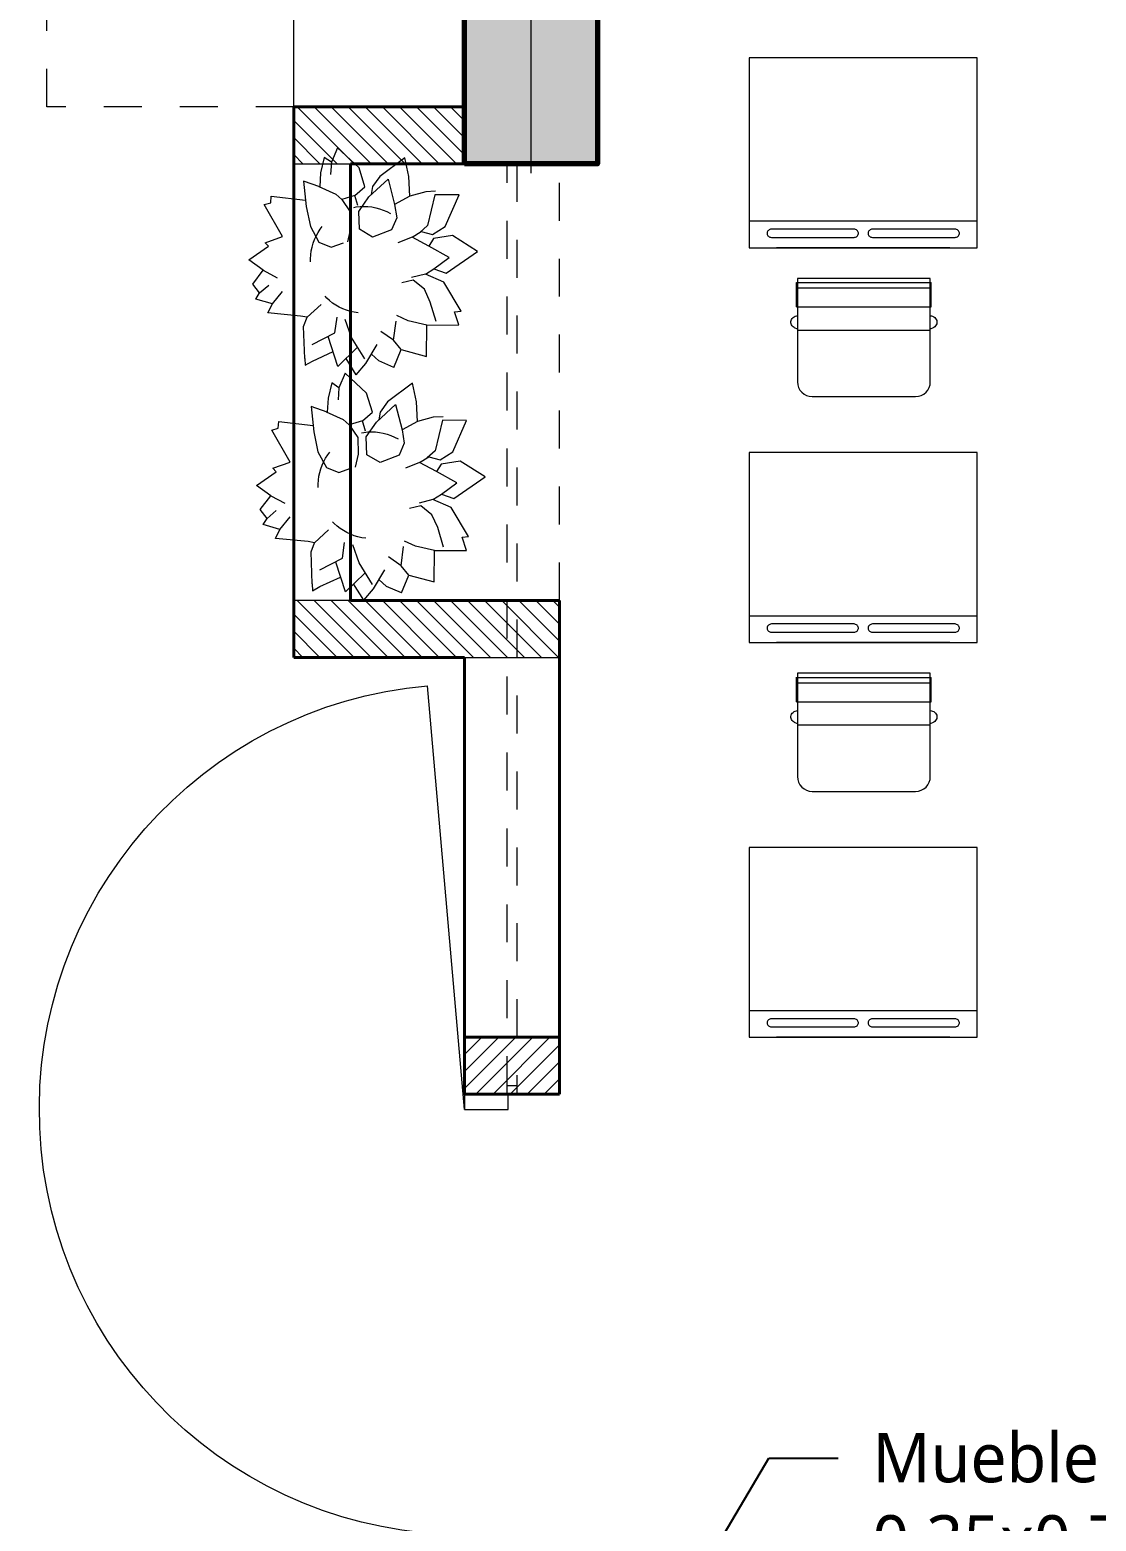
# Model space of a CAD drawing. Header units: metres. Extents: x 28 to 239, y -1 to 113.
# Drawn here: x 121.896 to 124.705, y 69.763 to 73.69 of the extents above; entities that cross this region are included whole.
import ezdxf
from ezdxf import colors
from ezdxf.entities.mleader import LeaderData, LeaderLine
from ezdxf.math import Vec2, Vec3

# ---------------------------------------------------------------- set-up
doc = ezdxf.new("R2010")
doc.units = ezdxf.units.M
doc.linetypes.add('DASHED2', pattern=[0.375, 0.25, -0.125])
for name, color, linetype, lineweight in [('COLUMNAS 50', 32, 'Continuous', 70), ('COLUMNETASSS', 211, 'Continuous', 20), ('Cotas varias El', 253, 'Continuous', 13), ('Equipamiento SR', 23, 'Continuous', 0), ('GRAFO 0 BLANCO', 7, 'Continuous', 0), ('GRAFO01', 7, 'Continuous', 0), ('letras sr', 7, 'Continuous', 5), ('muro bajo', 191, 'Continuous', 40), ('Puertas El', 21, 'Continuous', 15), ('Vanos', 140, 'Continuous', 5)]:
    doc.layers.add(name, color=color, linetype=linetype, lineweight=lineweight)
doc.layers.add('Mobiliario', color=7, linetype='Continuous', lineweight=0, true_color=0x7f7f7f)
doc.styles.add('Generales', font='trebuc.ttf', dxfattribs={"height": 0.1})

# ---------------------------------------------------------------- blocks, each defined once
blk = doc.blocks.new('A$C5A0F33B4')
at = {"layer": 'Puertas El', "linetype": 'Continuous'}
blk.add_line((1.12, 1.16), (1.2176, 2.2757), dxfattribs=at)
at = {"layer": 'Puertas El', "linetype": 'ByBlock'}
for p, q in [((1.005, 1.16), (1.005, 1.2)), ((1.005, 1.2), (1.12, 1.2)), ((1.12, 1.2), (1.005, 1.2)), ((1.12, 1.2), (1.12, 1.16)), ((1.12, 1.16), (1.005, 1.16)), ((1.005, 0), (1.005, 0.04)), ((1.005, 0.04), (1.12, 0.04)), ((1.12, 0.04), (1.12, 0)), ((1.12, 0), (1.005, 0)), ((1.12, 0), (1.005, 0)), ((1.12, 0), (1.005, 0))]:
    blk.add_line(p, q, dxfattribs=at)
blk.add_arc((1.12, 1.16), 1.12, 270, 85, dxfattribs=at)
blk = doc.blocks.new('Columna 1.10 x0.30')
at = {"true_color": 0xc7c8ca}
h = blk.add_hatch(color=9, dxfattribs=at)
h.dxf.hatch_style = 1
h.paths.add_polyline_path([(-234.8493, 113.8066), (-235.9493, 113.8066), (-235.9493, 113.4566), (-234.8493, 113.4566)])
h.paths.add_polyline_path([(-235.3906, 113.6316, -1), (-235.408, 113.6316, -1)], flags=16)
at = {"layer": 'COLUMNAS 50', "color": 1, "linetype": 'Continuous', "lineweight": 5}
for p, q in [((-235.3993, 113.8732), (-235.3993, 113.6932)), ((-235.9743, 113.6316), (-235.4443, 113.6316)), ((-234.8243, 113.6316), (-235.3543, 113.6316)), ((-235.3993, 113.5616), (-235.3993, 113.3816))]:
    blk.add_line(p, q, dxfattribs=at)
at = {"layer": 'COLUMNAS 50', "linetype": 'Continuous'}
blk.add_lwpolyline([(-235.9493, 113.4566), (-234.8493, 113.4566), (-234.8493, 113.8066), (-235.9493, 113.8066)], close=True, dxfattribs=at)
at = {"layer": 'COLUMNAS 50', "color": 1, "linetype": 'Continuous', "lineweight": 5}
blk.add_circle((-235.3993, 113.6316), 0.00871, dxfattribs=at)
blk.add_point((-235.3993, 113.6316), dxfattribs=at)
blk = doc.blocks.new('A$C4CA21B86')
at = {"layer": 'GRAFO01', "color": 251, "linetype": 'DASHED2', "lineweight": 9, "ltscale": 0.1}
for p, q in [((0.3198, 0.5977), (0.2943, 0.5682)), ((0.3198, 0.5977), (0.3462, 0.5551)), ((0.2206, 0.5784), (0.2008, 0.5316)), ((0.2206, 0.5784), (0.2601, 0.5614)), ((0.2601, 0.5614), (0.2795, 0.5434)), ((0.2943, 0.5682), (0.2645, 0.5182)), ((0.2967, 0.5564), (0.3321, 0.4995)), ((0.3679, 0.5763), (0.3168, 0.5265)), ((0.3679, 0.5763), (0.3932, 0.4975)), ((0.435, 0.5618), (0.3805, 0.5371)), ((0.4544, 0.573), (0.435, 0.5618)), ((0.4553, 0.5552), (0.4544, 0.573)), ((0.4553, 0.5552), (0.4585, 0.4705)), ((0.1342, 0.5496), (0.1337, 0.467)), ((0.2008, 0.5316), (0.1342, 0.5496)), ((0.2008, 0.5316), (0.2212, 0.507)), ((0.4355, 0.518), (0.3759, 0.4874)), ((0.2212, 0.507), (0.2147, 0.4566)), ((0.2212, 0.507), (0.2545, 0.4841)), ((0.3321, 0.4995), (0.3483, 0.4523)), ((0.3759, 0.4874), (0.3701, 0.4463)), ((0.0608, 0.4322), (0.0433, 0.4303)), ((0.1337, 0.467), (0.0492, 0.4669)), ((0.0492, 0.4669), (0.0608, 0.4322)), ((0.1092, 0.4579), (0.1248, 0.4067)), ((0.1335, 0.467), (0.183, 0.4555)), ((0.183, 0.4555), (0.2123, 0.4422)), ((0.4492, 0.4466), (0.4123, 0.4126)), ((0.4585, 0.4705), (0.4492, 0.4466)), ((0.4492, 0.4466), (0.4664, 0.4434)), ((0.4664, 0.4434), (0.5525, 0.4351)), ((0.5525, 0.4351), (0.5404, 0.4114)), ((0.0433, 0.4303), (0.0891, 0.3537)), ((0.1248, 0.4067), (0.1399, 0.3728)), ((0.5404, 0.4114), (0.5135, 0.3788)), ((0.5404, 0.4114), (0.5842, 0.3988)), ((0.5842, 0.3988), (0.5743, 0.3826)), ((0.0891, 0.3537), (0.1375, 0.3327)), ((0.1399, 0.3728), (0.1693, 0.349)), ((0.1693, 0.349), (0.1991, 0.3561)), ((0.5743, 0.3826), (0.55, 0.362)), ((0.5923, 0.3592), (0.5646, 0.3229)), ((0.5743, 0.3826), (0.5923, 0.3592)), ((0.0824, 0.3301), (0, 0.2732)), ((0.1151, 0.3189), (0.0744, 0.289)), ((0.1151, 0.3189), (0.0824, 0.3301)), ((0.1375, 0.3327), (0.1151, 0.3189)), ((0.1375, 0.3327), (0.1736, 0.342)), ((0.5646, 0.3229), (0.5275, 0.3423)), ((0.5646, 0.3229), (0.6024, 0.2956)), ((0.0744, 0.289), (0.128, 0.2591)), ((0.6024, 0.2956), (0.5502, 0.2595)), ((0, 0.2732), (0.0656, 0.2316)), ((0.0656, 0.2316), (0.1157, 0.2393)), ((0.1157, 0.2393), (0.128, 0.2591)), ((0.128, 0.2591), (0.1725, 0.2355)), ((0.1725, 0.2355), (0.2098, 0.2504)), ((0.3344, 0.2132), (0.3421, 0.2475)), ((0.3855, 0.2619), (0.3535, 0.2504)), ((0.4181, 0.2487), (0.3855, 0.2619)), ((0.4402, 0.2075), (0.4181, 0.2487)), ((0.5593, 0.2504), (0.5134, 0.2343)), ((0.5502, 0.2595), (0.5593, 0.2504)), ((0.0852, 0.2075), (0.0486, 0.1244)), ((0.1187, 0.2282), (0.0852, 0.2075)), ((0.1124, 0.1241), (0.1317, 0.2048)), ((0.1484, 0.2207), (0.1187, 0.2282)), ((0.1317, 0.2048), (0.1524, 0.2232)), ((0.1725, 0.2355), (0.1484, 0.2207)), ((0.213, 0.1848), (0.2263, 0.2162)), ((0.2263, 0.2162), (0.2768, 0.2352)), ((0.2768, 0.2352), (0.3111, 0.215)), ((0.3111, 0.215), (0.3129, 0.168)), ((0.3356, 0.1692), (0.3344, 0.2132)), ((0.4511, 0.1546), (0.4402, 0.2075)), ((0.5134, 0.2343), (0.5617, 0.1499)), ((0.2184, 0.1494), (0.213, 0.1848)), ((0.3129, 0.168), (0.2864, 0.1294)), ((0.3578, 0.1363), (0.3356, 0.1692)), ((0.0486, 0.1244), (0.1124, 0.1241)), ((0.1365, 0.1159), (0.1781, 0.1274)), ((0.1781, 0.1274), (0.2184, 0.1494)), ((0.1781, 0.1274), (0.1811, 0.0755)), ((0.2356, 0.0825), (0.2184, 0.1494)), ((0.2864, 0.1294), (0.2356, 0.0825)), ((0.2763, 0.1025), (0.2798, 0.1229)), ((0.3228, 0.1259), (0.2968, 0.1027)), ((0.3149, 0.1524), (0.3228, 0.1259)), ((0.3228, 0.1259), (0.3578, 0.1363)), ((0.3737, 0.122), (0.3578, 0.1363)), ((0.4182, 0.1021), (0.3737, 0.122)), ((0.4582, 0.088), (0.4511, 0.1546)), ((0.5435, 0.1276), (0.4529, 0.1378)), ((0.5449, 0.145), (0.5435, 0.1276)), ((0.5617, 0.1499), (0.5449, 0.145)), ((0.1104, 0.1147), (0.1365, 0.1159)), ((0.2574, 0.0758), (0.2763, 0.1025)), ((0.2968, 0.1027), (0.3122, 0.0528)), ((0.4134, 0.0661), (0.4158, 0.1031)), ((0.4158, 0.1031), (0.4582, 0.088)), ((0.1811, 0.0755), (0.1912, 0.0267)), ((0.1912, 0.0267), (0.2574, 0.0758)), ((0.3122, 0.0528), (0.3685, 0)), ((0.3851, 0.0386), (0.3871, 0.0702)), ((0.404, 0.0255), (0.4134, 0.0661)), ((0.3685, 0), (0.3851, 0.0386)), ((0.3851, 0.0386), (0.404, 0.0255))]:
    blk.add_line(p, q, dxfattribs=at)
at = {"layer": 'GRAFO01', "color": 251, "linetype": 'DASHED2', "lineweight": 9, "ltscale": 0.1, "extrusion": (0, 0, -1)}
blk.add_ellipse((0.2992, 0.2952), major_axis=(0.0994, 0.0994), ratio=1, start_param=-0.678369, end_param=2.877304, dxfattribs=at)
blk = doc.blocks.new('A$C3A47622C')
at = {"layer": 'Mobiliario', "linetype": 'Continuous'}
for p, q in [((0.0251, 0.3696), (0.0111, 0.3696)), ((0.0111, 0.015), (0.0111, 0.3696)), ((0.0752, 0.3696), (0.0251, 0.3696)), ((0.0251, 0.015), (0.0251, 0.3696)), ((0.0752, 0.015), (0.0752, 0.3696)), ((0.0983, 0.3673), (0.0987, 0.37)), ((0.0987, 0.37), (0.0997, 0.3732)), ((0.0997, 0.3732), (0.1012, 0.3762)), ((0.1012, 0.3762), (0.1031, 0.3788)), ((0.1031, 0.3788), (0.1053, 0.381)), ((0.1053, 0.381), (0.1079, 0.3828)), ((0.1079, 0.3828), (0.1107, 0.384)), ((0.1107, 0.384), (0.1136, 0.3846)), ((0.1136, 0.3846), (0.1165, 0.3846)), ((0.1165, 0.3846), (0.1194, 0.384)), ((0.1194, 0.384), (0.1222, 0.3828)), ((0.1222, 0.3828), (0.1248, 0.381)), ((0.1248, 0.381), (0.127, 0.3788)), ((0.127, 0.3788), (0.1289, 0.3762)), ((0.1289, 0.3762), (0.1297, 0.3747)), ((0.1297, 0.3747), (0.1333, 0.3673)), ((0.0752, 0.015), (0.0108, 0.015)), ((0.0987, 0.0146), (0.0983, 0.0173)), ((0.0997, 0.0113), (0.0987, 0.0146)), ((0.1012, 0.0084), (0.0997, 0.0113)), ((0.1031, 0.0057), (0.1012, 0.0084)), ((0.1053, 0.0035), (0.1031, 0.0057)), ((0.1079, 0.0018), (0.1053, 0.0035)), ((0.1107, 0.0006), (0.1079, 0.0018)), ((0.1136, 0), (0.1107, 0.0006)), ((0.1165, 0), (0.1136, 0)), ((0.1194, 0.0006), (0.1165, 0)), ((0.1222, 0.0018), (0.1194, 0.0006)), ((0.1248, 0.0035), (0.1222, 0.0018)), ((0.127, 0.0057), (0.1248, 0.0035)), ((0.1289, 0.0084), (0.127, 0.0057)), ((0.1297, 0.0099), (0.1289, 0.0084)), ((0.1333, 0.0173), (0.1297, 0.0099))]:
    blk.add_line(p, q, dxfattribs=at)
at = {"layer": 'Mobiliario'}
blk.add_line((0.1361, 0.0173), (0.1361, 0.3673), dxfattribs=at)
at = {"layer": 'Mobiliario', "linetype": 'Continuous'}
blk.add_lwpolyline([(0, 0.0173), (0.2722, 0.0173, 0.414214), (0.3111, 0.0562), (0.3111, 0.3284, 0.414214), (0.2722, 0.3673), (0, 0.3673), (0, 0.0173)], format="xyb", dxfattribs=at)

msp = doc.modelspace()

# ---------------------------------------------------------------- hatches: boundary and pattern name
at = {"layer": 'GRAFO 0 BLANCO'}
h = msp.add_hatch(dxfattribs=at)
h.set_pattern_fill('ANSI31', color=256, scale=0.01, angle=270)
h.set_pattern_definition([(315, (-48.57468, 323.68813), (0.0224506403, 0.0224506403), [])])
h.paths.add_polyline_path([(122.5911, 73.3372), (123.0411, 73.3372), (123.0411, 73.4872), (122.5911, 73.4872)])
h = msp.add_hatch(dxfattribs=at)
h.set_pattern_fill('ANSI31', color=256, scale=0.01, angle=270)
h.set_pattern_definition([(315, (-48.574677, 322.38813), (0.0224506403, 0.0224506403), [])])
h.paths.add_polyline_path([(122.5911, 72.0372), (123.2911, 72.0372), (123.2911, 72.1872), (122.5911, 72.1872)])
h = msp.add_hatch(dxfattribs=at)
h.set_pattern_fill('ANSI31', color=256, scale=0.01, angle=180)
h.set_pattern_definition([(225, (-26.687085, 208.54209), (0.0224506403, -0.0224506403), [])])
h.paths.add_polyline_path([(123.2911, 70.8872), (123.0411, 70.8872), (123.0411, 71.0372), (123.2911, 71.0372)])

# ---------------------------------------------------------------- linework, layer by layer
at = {"layer": 'COLUMNETASSS'}
for points in [[(123.0411, 73.3372), (123.0411, 73.4872), (122.5911, 73.4872), (122.5911, 73.3372)], [(123.2911, 72.0372), (123.2911, 72.1872), (122.5911, 72.1872), (122.5911, 72.0372)]]:
    msp.add_lwpolyline(points, close=True, dxfattribs=at)
at = {"layer": 'Equipamiento SR'}
msp.add_lwpolyline([(123.0411, 73.4872), (122.5911, 73.4872), (122.5911, 73.8872), (123.0411, 73.8872)], dxfattribs=at)
at = {"layer": 'GRAFO01', "color": 251, "linetype": 'DASHED2', "lineweight": 9, "ltscale": 0.4}
for p, q in [((121.9411, 73.4872), (121.9411, 77.4872)), ((122.5911, 73.4872), (121.9411, 73.4872))]:
    msp.add_line(p, q, dxfattribs=at)
at = {"layer": 'Mobiliario', "linetype": 'Continuous', "lineweight": 0}
for p, q in [((123.7911, 73.6161), (123.7911, 73.1161)), ((124.3911, 73.6161), (123.7911, 73.6161)), ((124.3911, 73.1161), (124.3911, 73.6161)), ((123.7911, 73.1865), (124.3911, 73.1865)), ((123.8382, 73.1568), (123.8378, 73.155)), ((123.8378, 73.155), (123.8378, 73.1531)), ((123.8389, 73.1586), (123.8382, 73.1568)), ((123.84, 73.1602), (123.8389, 73.1586)), ((123.8415, 73.1617), (123.84, 73.1602)), ((123.8432, 73.1629), (123.8415, 73.1617)), ((123.8451, 73.1639), (123.8432, 73.1629)), ((123.8472, 73.1645), (123.8451, 73.1639)), ((123.8494, 73.1648), (123.8472, 73.1645)), ((123.8505, 73.1648), (123.8494, 73.1648)), ((124.0658, 73.1648), (123.8505, 73.1648)), ((124.0669, 73.1648), (124.0658, 73.1648)), ((124.0691, 73.1645), (124.0669, 73.1648)), ((124.0712, 73.1639), (124.0691, 73.1645)), ((124.0731, 73.1629), (124.0712, 73.1639)), ((124.0748, 73.1617), (124.0731, 73.1629)), ((124.0762, 73.1602), (124.0748, 73.1617)), ((124.0773, 73.1586), (124.0762, 73.1602)), ((124.0781, 73.1568), (124.0773, 73.1586)), ((124.0784, 73.155), (124.0781, 73.1568)), ((124.0784, 73.1531), (124.0784, 73.155)), ((124.1042, 73.1568), (124.1038, 73.155)), ((124.1038, 73.155), (124.1038, 73.1531)), ((124.1049, 73.1586), (124.1042, 73.1568)), ((124.106, 73.1602), (124.1049, 73.1586)), ((124.1075, 73.1617), (124.106, 73.1602)), ((124.1092, 73.1629), (124.1075, 73.1617)), ((124.1111, 73.1639), (124.1092, 73.1629)), ((124.1132, 73.1645), (124.1111, 73.1639)), ((124.1153, 73.1648), (124.1132, 73.1645)), ((124.1164, 73.1648), (124.1153, 73.1648)), ((124.3318, 73.1648), (124.1164, 73.1648)), ((124.3329, 73.1648), (124.3318, 73.1648)), ((124.3351, 73.1645), (124.3329, 73.1648)), ((124.3371, 73.1639), (124.3351, 73.1645)), ((124.3391, 73.1629), (124.3371, 73.1639)), ((124.3408, 73.1617), (124.3391, 73.1629)), ((124.3422, 73.1602), (124.3408, 73.1617)), ((124.3433, 73.1586), (124.3422, 73.1602)), ((124.344, 73.1568), (124.3433, 73.1586)), ((124.3444, 73.155), (124.344, 73.1568)), ((124.3444, 73.1531), (124.3444, 73.155)), ((124.3761, 73.1865), (124.3761, 73.1861)), ((123.7911, 73.1161), (124.3911, 73.1161)), ((123.8378, 73.1531), (123.8382, 73.1512)), ((123.8382, 73.1512), (123.8389, 73.1494)), ((123.8389, 73.1494), (123.84, 73.1478)), ((123.84, 73.1478), (123.8415, 73.1463)), ((123.8415, 73.1463), (123.8432, 73.1451)), ((123.8432, 73.1451), (123.8451, 73.1441)), ((123.8451, 73.1441), (123.8472, 73.1435)), ((123.8472, 73.1435), (123.8494, 73.1432)), ((123.8494, 73.1432), (123.8505, 73.1432)), ((123.8505, 73.1432), (124.0658, 73.1432)), ((124.3191, 73.1161), (123.8631, 73.1161)), ((124.0658, 73.1432), (124.0669, 73.1432)), ((124.0669, 73.1432), (124.0691, 73.1435)), ((124.0691, 73.1435), (124.0712, 73.1441)), ((124.0712, 73.1441), (124.0731, 73.1451)), ((124.0731, 73.1451), (124.0748, 73.1463)), ((124.0748, 73.1463), (124.0762, 73.1478)), ((124.0762, 73.1478), (124.0773, 73.1494)), ((124.0773, 73.1494), (124.0781, 73.1512)), ((124.0781, 73.1512), (124.0784, 73.1531)), ((124.1038, 73.1531), (124.1042, 73.1512)), ((124.1042, 73.1512), (124.1049, 73.1494)), ((124.1049, 73.1494), (124.106, 73.1478)), ((124.106, 73.1478), (124.1075, 73.1463)), ((124.1075, 73.1463), (124.1092, 73.1451)), ((124.1092, 73.1451), (124.1111, 73.1441)), ((124.1111, 73.1441), (124.1132, 73.1435)), ((124.1132, 73.1435), (124.1153, 73.1432)), ((124.1153, 73.1432), (124.1164, 73.1432)), ((124.1164, 73.1432), (124.3318, 73.1432)), ((124.3318, 73.1432), (124.3329, 73.1432)), ((124.3329, 73.1432), (124.3351, 73.1435)), ((124.3351, 73.1435), (124.3371, 73.1441)), ((124.3371, 73.1441), (124.3391, 73.1451)), ((124.3391, 73.1451), (124.3408, 73.1463)), ((124.3408, 73.1463), (124.3422, 73.1478)), ((124.3422, 73.1478), (124.3433, 73.1494)), ((124.3433, 73.1494), (124.344, 73.1512)), ((124.344, 73.1512), (124.3444, 73.1531)), ((123.7911, 72.5766), (123.7911, 72.0766)), ((124.3911, 72.5766), (123.7911, 72.5766)), ((124.3911, 72.0766), (124.3911, 72.5766)), ((123.7911, 72.1471), (124.3911, 72.1471)), ((124.3761, 72.1471), (124.3761, 72.1467)), ((123.8382, 72.1174), (123.8378, 72.1155)), ((123.8378, 72.1155), (123.8378, 72.1136)), ((123.8378, 72.1136), (123.8382, 72.1118)), ((123.8389, 72.1192), (123.8382, 72.1174)), ((123.8382, 72.1118), (123.8389, 72.11)), ((123.84, 72.1208), (123.8389, 72.1192)), ((123.8389, 72.11), (123.84, 72.1083)), ((123.8415, 72.1223), (123.84, 72.1208)), ((123.84, 72.1083), (123.8415, 72.1069)), ((123.8432, 72.1235), (123.8415, 72.1223)), ((123.8415, 72.1069), (123.8432, 72.1057)), ((123.8451, 72.1244), (123.8432, 72.1235)), ((123.8432, 72.1057), (123.8451, 72.1047)), ((123.8472, 72.1251), (123.8451, 72.1244)), ((123.8451, 72.1047), (123.8472, 72.1041)), ((123.8494, 72.1254), (123.8472, 72.1251)), ((123.8472, 72.1041), (123.8494, 72.1037)), ((123.8505, 72.1254), (123.8494, 72.1254)), ((123.8494, 72.1037), (123.8505, 72.1037)), ((124.0658, 72.1254), (123.8505, 72.1254)), ((123.8505, 72.1037), (124.0658, 72.1037)), ((124.0669, 72.1254), (124.0658, 72.1254)), ((124.0658, 72.1037), (124.0669, 72.1037)), ((124.0691, 72.1251), (124.0669, 72.1254)), ((124.0669, 72.1037), (124.0691, 72.1041)), ((124.0712, 72.1244), (124.0691, 72.1251)), ((124.0691, 72.1041), (124.0712, 72.1047)), ((124.0731, 72.1235), (124.0712, 72.1244)), ((124.0712, 72.1047), (124.0731, 72.1057)), ((124.0748, 72.1223), (124.0731, 72.1235)), ((124.0731, 72.1057), (124.0748, 72.1069)), ((124.0762, 72.1208), (124.0748, 72.1223)), ((124.0748, 72.1069), (124.0762, 72.1083)), ((124.0773, 72.1192), (124.0762, 72.1208)), ((124.0762, 72.1083), (124.0773, 72.11)), ((124.0781, 72.1174), (124.0773, 72.1192)), ((124.0773, 72.11), (124.0781, 72.1118)), ((124.0784, 72.1155), (124.0781, 72.1174)), ((124.0781, 72.1118), (124.0784, 72.1136)), ((124.0784, 72.1136), (124.0784, 72.1155)), ((124.1042, 72.1174), (124.1038, 72.1155)), ((124.1038, 72.1155), (124.1038, 72.1136)), ((124.1038, 72.1136), (124.1042, 72.1118)), ((124.1049, 72.1192), (124.1042, 72.1174)), ((124.1042, 72.1118), (124.1049, 72.11)), ((124.106, 72.1208), (124.1049, 72.1192)), ((124.1049, 72.11), (124.106, 72.1083)), ((124.1075, 72.1223), (124.106, 72.1208)), ((124.106, 72.1083), (124.1075, 72.1069)), ((124.1092, 72.1235), (124.1075, 72.1223)), ((124.1075, 72.1069), (124.1092, 72.1057)), ((124.1111, 72.1244), (124.1092, 72.1235)), ((124.1092, 72.1057), (124.1111, 72.1047)), ((124.1132, 72.1251), (124.1111, 72.1244)), ((124.1111, 72.1047), (124.1132, 72.1041)), ((124.1153, 72.1254), (124.1132, 72.1251)), ((124.1132, 72.1041), (124.1153, 72.1037)), ((124.1164, 72.1254), (124.1153, 72.1254)), ((124.1153, 72.1037), (124.1164, 72.1037)), ((124.3318, 72.1254), (124.1164, 72.1254)), ((124.1164, 72.1037), (124.3318, 72.1037)), ((124.3329, 72.1254), (124.3318, 72.1254)), ((124.3318, 72.1037), (124.3329, 72.1037)), ((124.3351, 72.1251), (124.3329, 72.1254)), ((124.3329, 72.1037), (124.3351, 72.1041)), ((124.3371, 72.1244), (124.3351, 72.1251)), ((124.3351, 72.1041), (124.3371, 72.1047)), ((124.3391, 72.1235), (124.3371, 72.1244)), ((124.3371, 72.1047), (124.3391, 72.1057)), ((124.3408, 72.1223), (124.3391, 72.1235)), ((124.3391, 72.1057), (124.3408, 72.1069)), ((124.3422, 72.1208), (124.3408, 72.1223)), ((124.3408, 72.1069), (124.3422, 72.1083)), ((124.3433, 72.1192), (124.3422, 72.1208)), ((124.3422, 72.1083), (124.3433, 72.11)), ((124.344, 72.1174), (124.3433, 72.1192)), ((124.3433, 72.11), (124.344, 72.1118)), ((124.3444, 72.1155), (124.344, 72.1174)), ((124.344, 72.1118), (124.3444, 72.1136)), ((124.3444, 72.1136), (124.3444, 72.1155)), ((123.7911, 72.0766), (124.3911, 72.0766)), ((124.3191, 72.0766), (123.8631, 72.0766)), ((123.7911, 71.5372), (123.7911, 71.0372)), ((124.3911, 71.5372), (123.7911, 71.5372)), ((124.3911, 71.0372), (124.3911, 71.5372)), ((123.7911, 71.1077), (124.3911, 71.1077)), ((123.8382, 71.078), (123.8378, 71.0761)), ((123.8378, 71.0761), (123.8378, 71.0742)), ((123.8378, 71.0742), (123.8382, 71.0723)), ((123.8389, 71.0798), (123.8382, 71.078)), ((123.84, 71.0814), (123.8389, 71.0798)), ((123.8415, 71.0829), (123.84, 71.0814)), ((123.8432, 71.0841), (123.8415, 71.0829)), ((123.8451, 71.085), (123.8432, 71.0841)), ((123.8472, 71.0857), (123.8451, 71.085)), ((123.8494, 71.086), (123.8472, 71.0857)), ((123.8505, 71.086), (123.8494, 71.086)), ((124.0658, 71.086), (123.8505, 71.086)), ((124.0669, 71.086), (124.0658, 71.086)), ((124.0691, 71.0857), (124.0669, 71.086)), ((124.0712, 71.085), (124.0691, 71.0857)), ((124.0731, 71.0841), (124.0712, 71.085)), ((124.0748, 71.0829), (124.0731, 71.0841)), ((124.0762, 71.0814), (124.0748, 71.0829)), ((124.0773, 71.0798), (124.0762, 71.0814)), ((124.0781, 71.078), (124.0773, 71.0798)), ((124.0784, 71.0761), (124.0781, 71.078)), ((124.0781, 71.0723), (124.0784, 71.0742)), ((124.0784, 71.0742), (124.0784, 71.0761)), ((124.1042, 71.078), (124.1038, 71.0761)), ((124.1038, 71.0761), (124.1038, 71.0742)), ((124.1038, 71.0742), (124.1042, 71.0723)), ((124.1049, 71.0798), (124.1042, 71.078)), ((124.106, 71.0814), (124.1049, 71.0798)), ((124.1075, 71.0829), (124.106, 71.0814)), ((124.1092, 71.0841), (124.1075, 71.0829)), ((124.1111, 71.085), (124.1092, 71.0841)), ((124.1132, 71.0857), (124.1111, 71.085)), ((124.1153, 71.086), (124.1132, 71.0857)), ((124.1164, 71.086), (124.1153, 71.086)), ((124.3318, 71.086), (124.1164, 71.086)), ((124.3329, 71.086), (124.3318, 71.086)), ((124.3351, 71.0857), (124.3329, 71.086)), ((124.3371, 71.085), (124.3351, 71.0857)), ((124.3391, 71.0841), (124.3371, 71.085)), ((124.3408, 71.0829), (124.3391, 71.0841)), ((124.3422, 71.0814), (124.3408, 71.0829)), ((124.3433, 71.0798), (124.3422, 71.0814)), ((124.344, 71.078), (124.3433, 71.0798)), ((124.3444, 71.0761), (124.344, 71.078)), ((124.344, 71.0723), (124.3444, 71.0742)), ((124.3444, 71.0742), (124.3444, 71.0761)), ((124.3761, 71.1077), (124.3761, 71.1073)), ((123.7911, 71.0372), (124.3911, 71.0372)), ((123.8382, 71.0723), (123.8389, 71.0706)), ((123.8389, 71.0706), (123.84, 71.0689)), ((123.84, 71.0689), (123.8415, 71.0675)), ((123.8415, 71.0675), (123.8432, 71.0662)), ((123.8432, 71.0662), (123.8451, 71.0653)), ((123.8451, 71.0653), (123.8472, 71.0646)), ((123.8472, 71.0646), (123.8494, 71.0643)), ((123.8494, 71.0643), (123.8505, 71.0643)), ((123.8505, 71.0643), (124.0658, 71.0643)), ((124.3191, 71.0372), (123.8631, 71.0372)), ((124.0658, 71.0643), (124.0669, 71.0643)), ((124.0669, 71.0643), (124.0691, 71.0646)), ((124.0691, 71.0646), (124.0712, 71.0653)), ((124.0712, 71.0653), (124.0731, 71.0662)), ((124.0731, 71.0662), (124.0748, 71.0675)), ((124.0748, 71.0675), (124.0762, 71.0689)), ((124.0762, 71.0689), (124.0773, 71.0706)), ((124.0773, 71.0706), (124.0781, 71.0723)), ((124.1042, 71.0723), (124.1049, 71.0706)), ((124.1049, 71.0706), (124.106, 71.0689)), ((124.106, 71.0689), (124.1075, 71.0675)), ((124.1075, 71.0675), (124.1092, 71.0662)), ((124.1092, 71.0662), (124.1111, 71.0653)), ((124.1111, 71.0653), (124.1132, 71.0646)), ((124.1132, 71.0646), (124.1153, 71.0643)), ((124.1153, 71.0643), (124.1164, 71.0643)), ((124.1164, 71.0643), (124.3318, 71.0643)), ((124.3318, 71.0643), (124.3329, 71.0643)), ((124.3329, 71.0643), (124.3351, 71.0646)), ((124.3351, 71.0646), (124.3371, 71.0653)), ((124.3371, 71.0653), (124.3391, 71.0662)), ((124.3391, 71.0662), (124.3408, 71.0675)), ((124.3408, 71.0675), (124.3422, 71.0689)), ((124.3422, 71.0689), (124.3433, 71.0706)), ((124.3433, 71.0706), (124.344, 71.0723))]:
    msp.add_line(p, q, dxfattribs=at)
at = {"layer": 'muro bajo', "linetype": 'Continuous'}
for p, q in [((123.0411, 73.4872), (122.5911, 73.4872)), ((123.0411, 73.3372), (122.7411, 73.3372)), ((123.2911, 72.1872), (122.7411, 72.1872)), ((123.2911, 70.8872), (123.2911, 72.1872)), ((123.0411, 72.0372), (123.0411, 70.8872))]:
    msp.add_line(p, q, dxfattribs=at)
for points in [[(122.5911, 73.4872), (122.5911, 72.0372)], [(122.7411, 73.3372), (122.7411, 72.1872)], [(122.5911, 72.0372), (123.0411, 72.0372)], [(122.5911, 72.0372), (123.0411, 72.0372)]]:
    msp.add_lwpolyline(points, dxfattribs=at)
msp.add_lwpolyline([(123.2911, 70.8872), (123.0411, 70.8872), (123.0411, 71.0372), (123.2911, 71.0372)], close=True, dxfattribs=at)
at = {"layer": 'Vanos', "color": 7, "linetype": 'DASHED2', "ltscale": 0.3}
for p, q in [((123.1536, 70.8872), (123.1536, 73.3372)), ((123.1786, 73.3372), (123.1786, 70.8872)), ((123.2911, 72.1872), (123.2911, 73.3372))]:
    msp.add_line(p, q, dxfattribs=at)
at = {"layer": 'Vanos', "color": 7, "linetype": 'DASHED2'}
msp.add_line((123.1786, 70.9091), (123.1536, 70.9091), dxfattribs=at)

# ---------------------------------------------------------------- block references
at = {"layer": 'COLUMNAS 50', "xscale": -1, "rotation": 270}
msp.add_blockref('Columna 1.10 x0.30', (9.5845, 309.2865), dxfattribs=at)
at = {"layer": 'Cotas varias El', "rotation": 180}
for p in [(123.0753, 73.3795), (123.0952, 72.7859)]:
    msp.add_blockref('A$C4CA21B86', p, dxfattribs=at)
at = {"layer": 'Equipamiento SR', "rotation": 270}
for p in [(123.9006, 73.0352), (123.9006, 71.9958)]:
    msp.add_blockref('A$C3A47622C', p, dxfattribs=at)
at = {"layer": 'Equipamiento SR', "xscale": -1}
msp.add_blockref('A$C5A0F33B4', (124.1611, 69.6872), dxfattribs=at)

# ---------------------------------------------------------------- leaders
at = {"layer": 'letras sr'}
ml = msp.add_multileader_mtext('Standard', dxfattribs=at)
ml.set_content('Mueble móvil\\P0.35x0.70x0.90', color=256, style='Generales')
ml.set_leader_properties()
ml.build(insert=Vec2(0, 0))
ml.multileader.update_dxf_attribs({"text_right_attachment_type": 6, "dogleg_length": 0.36, "arrow_head_size": 0.18})
ctx = ml.context
ctx.base_point, ctx.char_height, ctx.arrow_head_size, ctx.landing_gap_size, ctx.plane_origin = Vec3(124.0253, 69.9293), 0.13, 0.18, 0.09, Vec3(123.6543, 70.4362)
ctx.right_attachment = 6
notes = []
notes.append((ctx, [(0, (1, 1, 0), (123.8427, 69.9293), (1, 0), 0.1826, [(0, [(123.6101, 69.5361)], 0, [])])]))
ctx.mtext.insert, ctx.mtext.flow_direction = Vec3(124.1153, 69.9954), 5
for ctx, leaders in notes:
    for number, flags, end, landing, length, lines in leaders:
        leader = LeaderData()
        leader.index, (leader.has_last_leader_line, leader.has_dogleg_vector, leader.attachment_direction) = number, flags
        leader.last_leader_point, leader.dogleg_vector, leader.dogleg_length = Vec3(end), Vec3(landing), length
        for number, points, colour, breaks in lines:
            line = LeaderLine()
            line.index, line.vertices, line.color, line.breaks = number, Vec3.list(points), colors.encode_raw_color(colour), breaks
            leader.lines.append(line)
        ctx.leaders.append(leader)

doc.saveas('drawing.dxf')
